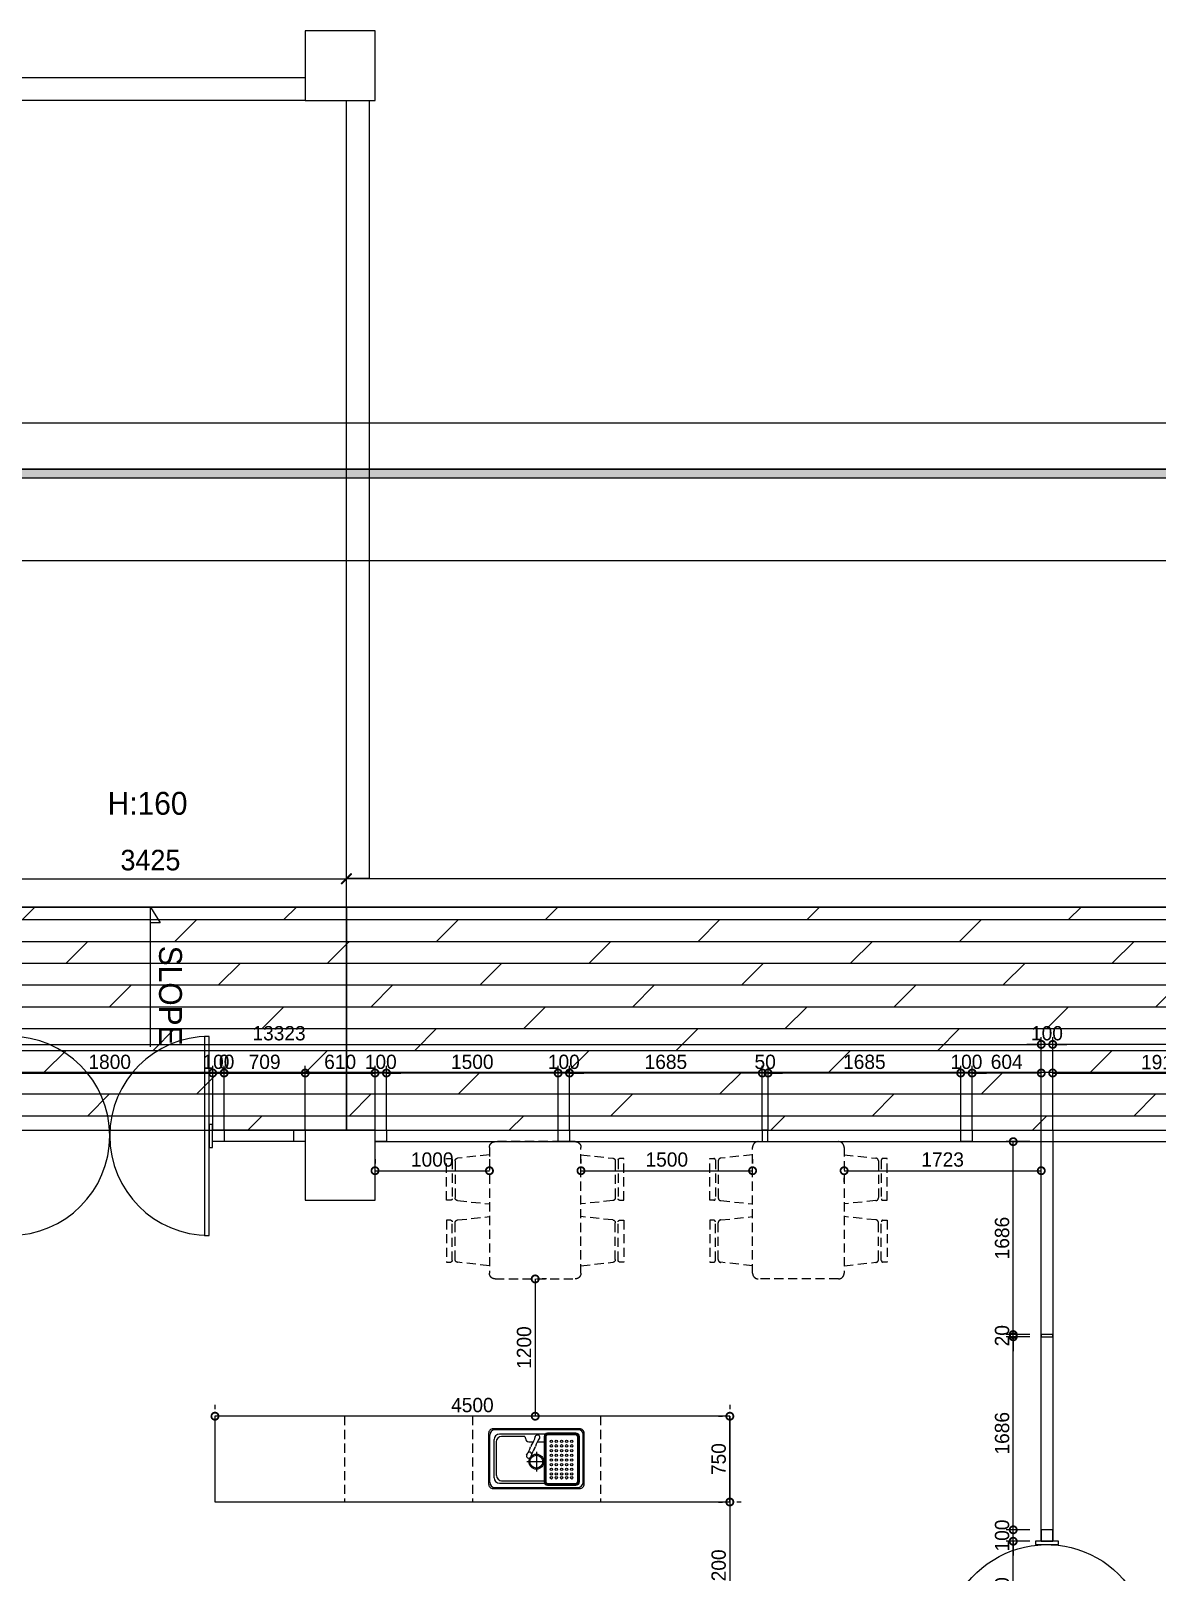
# Model space of a CAD drawing. Header units: millimetres. Extents: x 208943 to 287447, y 51026 to 80481.
# Drawn here: x 221435 to 231279, y 65543 to 79016 of the extents above; entities that cross this region are included whole.
import ezdxf
from ezdxf.enums import TextEntityAlignment as Align

# ---------------------------------------------------------------- set-up
doc = ezdxf.new("R2010")
doc.units = ezdxf.units.MM
doc.header["$LTSCALE"] = 100
doc.header["$PDMODE"] = 3
doc.linetypes.add('DH-HID2', pattern=[1.2, 0.8, -0.4])
doc.layers.get('DEFPOINTS').update_dxf_attribs({"color": 248})
for name, color, linetype in [('0-ELC TEXT', 7, 'Continuous'), ('07-DIM WAL', 5, 'Continuous'), ('2CONTINUOUS', 2, 'Continuous'), ('C-WALL2', 3, 'Continuous'), ('C-WIN', 4, 'Continuous'), ('CO-DO-FR', 7, 'Continuous'), ('CO-DOOR', 8, 'Continuous'), ('CO-FURB-DN', 9, 'Continuous'), ('E-FUR(FIX)', 6, 'Continuous'), ('E-HAT', 251, 'Continuous'), ('F-SYM', 7, 'Continuous'), ('FORM(YOURNAME)-11', 1, 'Continuous'), ('FU-FURM', 251, 'DH-HID2')]:
    doc.layers.add(name, color=color, linetype=linetype)
doc.styles.add('HY울릉도L', font='Expo M.ttf')
doc.styles.add('YOURNAME', font='HY울릉도M.TTF')
doc.styles.add('코레일둥고', font='Korail_Round_Gothic_Medium.ttf')
doc.dimstyles.new('50', dxfattribs={"dimscale": 50, "dimtxt": 2.5, "dimasz": 2.5, "dimexe": 1.25, "dimexo": 2, "dimtad": 1, "dimdec": 0, "dimtxsty": 'HY울릉도L', "dimblk": 'DOTSMALL', "dimcen": 2.5, "dimclrd": 1, "dimclre": 1, "dimclrt": 7, "dimadec": 0, "dimazin": 0, "dimtfac": 1, "dimtdec": 0, "dimtix": 1, "dimtmove": 0, "dimatfit": 3, "dimldrblk": 'DOTSMALL', "dimfxl": 0, "dimarcsym": 0})
doc.dimstyles.new('YOURNAME-100', dxfattribs={"dimscale": 100, "dimtxt": 1.8, "dimasz": 0.9, "dimexe": 1, "dimexo": 3, "dimgap": 0.7, "dimtad": 1, "dimdec": 0, "dimzin": 0, "dimdsep": 46, "dimtxsty": 'YOURNAME', "dimblk": 'ARCHTICK', "dimcen": 0, "dimclrd": 1, "dimclre": 1, "dimclrt": 7, "dimadec": 0, "dimazin": 0, "dimtfac": 1, "dimtdec": 0, "dimtix": 1, "dimtmove": 2, "dimatfit": 3, "dimldrblk": 'ARCHTICK', "dimfxl": 0, "dimtolj": 1, "dimtzin": 0, "dimarcsym": 0})

# ---------------------------------------------------------------- blocks, each defined once
blk = doc.blocks.new('FORM-PLAN')
at = {"layer": 'FORM(YOURNAME)-11'}
h = blk.add_hatch(color=256, dxfattribs=at)
h.dxf.hatch_style = 1
h.paths.add_polyline_path([(-71444, 55115), (10556, 55115), (10556, 54915), (-71444, 54915)])
h.paths.add_polyline_path([(-71444, -2085), (10556, -2085), (10556, -2285), (-71444, -2285)])
at = {"layer": 'DEFPOINTS', "color": 158}
for points in [[(-71444, -2285), (10556, -2285), (10556, 55115), (-71444, 55115)], [(-69444, 53115), (-64, 53115), (-64, 1215), (-69444, 1215)]]:
    blk.add_lwpolyline(points, close=True, dxfattribs=at)
at = {"layer": 'FORM(YOURNAME)-11', "color": 250}
blk.add_lwpolyline([(-72444, -3285), (11556, -3285), (11556, 56115), (-72444, 56115)], close=True, dxfattribs=at)
at = {"layer": 'FORM(YOURNAME)-11'}
blk.add_lwpolyline([(-71444, 55115), (10556, 55115), (10556, 54915), (-71444, 54915)], close=True, dxfattribs=at)
at = {"layer": 'FORM(YOURNAME)-11', "color": 3, "style": 'YOURNAME'}
for tag, height, p in [('1', 450, (9905, 18188)), ('2', 450, (9905, 17544)), ('3', 450, (9905, 16257)), ('4', 450, (9905, 14326)), ('5', 515, (9905, 12009)), ('6', 515, (9905, 9757)), ('7', 515, (9905, 7504)), ('8', 515, (9905, 5252)), ('9', 515, (9905, 2999)), ('10', 515, (5655, 811)), ('11', 515, (9905, 747)), ('12', 515, (5655, -1441)), ('13', 515, (9905, -1441))]:
    blk.add_attdef(tag, text='', height=height, dxfattribs=at).set_placement(p, align=Align.MIDDLE_RIGHT)
blk = doc.blocks.new('*U348')
at = {"layer": 'F-SYM', "xscale": 0.4000000000000001, "yscale": 0.4000000000000001, "zscale": 0.4000000000000001}
blk.add_blockref('FORM-PLAN', (239995, 53140), dxfattribs=at)
blk = doc.blocks.new('wjscpvudaus')
blk.add_line((224193, 71356), (220768, 71356))
at = {"layer": '2CONTINUOUS'}
for p, q in [((223833, 78606), (217453, 78606)), ((223833, 78406), (217453, 78406)), ((224193, 71356), (224193, 71606)), ((224193, 71606), (240543, 71606)), ((224193, 71356), (240293, 71356))]:
    blk.add_line(p, q, dxfattribs=at)
for points in [[(223833, 79016), (223833, 78406), (224443, 78406), (224443, 79016)], [(223833, 69406), (223833, 68796), (224443, 68796), (224443, 69406)]]:
    blk.add_lwpolyline(points, close=True, dxfattribs=at)
at = {"layer": 'C-WIN'}
blk.add_lwpolyline([(224393, 78406), (224393, 71606), (224193, 71606), (224193, 78406)], close=True, dxfattribs=at)
blk = doc.blocks.new('D-014')
at = {"layer": 'CO-DO-FR'}
for points in [[(0, 200), (30, 200), (30, 0), (0, 0)], [(1800, 200), (1770, 200), (1770, 0), (1800, 0)]]:
    blk.add_lwpolyline(points, close=True, dxfattribs=at)
at = {"layer": 'CO-DOOR'}
for points in [[(30, -770), (30, 970), (70, 970), (70, -770)], [(1770, -770), (1770, 970), (1730, 970), (1730, -770)]]:
    blk.add_lwpolyline(points, close=True, dxfattribs=at)
for centre, start, end in [((30, 100), 270, 90), ((1770, 100), 90, 270)]:
    blk.add_arc(centre, 870, start, end, dxfattribs=at)
blk = doc.blocks.new('_DOTSMALL')
at = {"color": 0, "linetype": 'ByBlock', "const_width": 0.5}
blk.add_lwpolyline([(-0.0625, 0, 1), (0.0625, 0, 1)], format="xyb", close=True, dxfattribs=at)
blk = doc.blocks.new('*D21')
at = {"layer": '07-DIM WAL', "color": 1, "lineweight": -2}
for p, q in [((223044, 67006), (223044, 66969)), ((227544, 67006), (227544, 66969)), ((227544, 66906), (223044, 66906))]:
    blk.add_line(p, q, dxfattribs=at)
at = {"layer": 'DEFPOINTS', "color": 0}
for p in [(223044, 66906), (223044, 66906), (227544, 66906)]:
    blk.add_point(p, dxfattribs=at)
at = {"layer": '07-DIM WAL', "color": 1, "lineweight": -2, "xscale": 125, "yscale": 125, "zscale": 125, "rotation": 180}
blk.add_blockref('_DOTSMALL', (223044, 66906), dxfattribs=at)
at = {"layer": '07-DIM WAL', "color": 1, "lineweight": -2, "xscale": 125, "yscale": 125, "zscale": 125}
blk.add_blockref('_DOTSMALL', (227544, 66906), dxfattribs=at)
at = {"layer": '07-DIM WAL', "color": 7, "insert": (225294, 67003), "char_height": 125, "attachment_point": 5, "style": 'HY울릉도L'}
blk.add_mtext('4500', dxfattribs=at)
blk = doc.blocks.new('*D22')
at = {"layer": '07-DIM WAL', "color": 1, "lineweight": -2}
for p, q in [((227444, 66906), (227481, 66906)), ((227544, 66906), (227544, 66156)), ((227444, 66156), (227481, 66156))]:
    blk.add_line(p, q, dxfattribs=at)
at = {"layer": 'DEFPOINTS', "color": 0}
for p in [(227544, 66906), (227544, 66156), (227544, 66156)]:
    blk.add_point(p, dxfattribs=at)
at = {"layer": '07-DIM WAL', "color": 1, "lineweight": -2, "xscale": 125, "yscale": 125, "zscale": 125}
for p, rotation in [((227544, 66906), 90), ((227544, 66156), 270)]:
    blk.add_blockref('_DOTSMALL', p, dxfattribs=dict(at, rotation=rotation))
at = {"layer": '07-DIM WAL', "color": 7, "insert": (227447, 66531), "char_height": 125, "attachment_point": 5, "rotation": 90, "style": 'HY울릉도L'}
blk.add_mtext('750', dxfattribs=at)
blk = doc.blocks.new('*D196')
at = {"layer": '07-DIM WAL', "color": 1, "lineweight": -2}
for p, q in [((230166, 65813), (229959, 65813)), ((230021, 64813), (230021, 65813)), ((230166, 64813), (229959, 64813))]:
    blk.add_line(p, q, dxfattribs=at)
at = {"layer": 'DEFPOINTS', "color": 0}
for p in [(230021, 65813), (230266, 65813), (230266, 64813)]:
    blk.add_point(p, dxfattribs=at)
at = {"layer": '07-DIM WAL', "color": 1, "lineweight": -2, "xscale": 125, "yscale": 125, "zscale": 125}
for p, rotation in [((230021, 65813), 90), ((230021, 64813), 270)]:
    blk.add_blockref('_DOTSMALL', p, dxfattribs=dict(at, rotation=rotation))
at = {"layer": '07-DIM WAL', "color": 7, "insert": (229924, 65313), "char_height": 125, "attachment_point": 5, "rotation": 90, "style": 'HY울릉도L'}
blk.add_mtext('1000', dxfattribs=at)
blk = doc.blocks.new('*D197')
at = {"layer": '07-DIM WAL', "color": 1, "lineweight": -2}
for p, q in [((230021, 65913), (230021, 66038)), ((230166, 65913), (229959, 65913)), ((230021, 65813), (230021, 65913)), ((230166, 65813), (229959, 65813)), ((230021, 65813), (230021, 65688))]:
    blk.add_line(p, q, dxfattribs=at)
at = {"layer": 'DEFPOINTS', "color": 0}
for p in [(230021, 65913), (230266, 65913), (230266, 65813)]:
    blk.add_point(p, dxfattribs=at)
at = {"layer": '07-DIM WAL', "color": 1, "lineweight": -2, "xscale": 125, "yscale": 125, "zscale": 125}
for p, rotation in [((230021, 65913), 270), ((230021, 65813), 90)]:
    blk.add_blockref('_DOTSMALL', p, dxfattribs=dict(at, rotation=rotation))
at = {"layer": '07-DIM WAL', "color": 7, "insert": (229924, 65863), "char_height": 125, "attachment_point": 5, "rotation": 90, "style": 'HY울릉도L'}
blk.add_mtext('100', dxfattribs=at)
blk = doc.blocks.new('*D198')
at = {"layer": '07-DIM WAL', "color": 1, "lineweight": -2}
for p, q in [((230166, 67600), (229959, 67600)), ((230021, 65913), (230021, 67600)), ((230166, 65913), (229959, 65913))]:
    blk.add_line(p, q, dxfattribs=at)
at = {"layer": 'DEFPOINTS', "color": 0}
for p in [(230021, 67600), (230266, 67600), (230266, 65913)]:
    blk.add_point(p, dxfattribs=at)
at = {"layer": '07-DIM WAL', "color": 1, "lineweight": -2, "xscale": 125, "yscale": 125, "zscale": 125}
for p, rotation in [((230021, 67600), 90), ((230021, 65913), 270)]:
    blk.add_blockref('_DOTSMALL', p, dxfattribs=dict(at, rotation=rotation))
at = {"layer": '07-DIM WAL', "color": 7, "insert": (229924, 66757), "char_height": 125, "attachment_point": 5, "rotation": 90, "style": 'HY울릉도L'}
blk.add_mtext('1686', dxfattribs=at)
blk = doc.blocks.new('*D199')
at = {"layer": '07-DIM WAL', "color": 1, "lineweight": -2}
for p, q in [((230021, 67620), (230021, 67745)), ((230166, 67620), (229959, 67620)), ((230166, 67600), (229959, 67600)), ((230021, 67600), (230021, 67620)), ((230021, 67600), (230021, 67475))]:
    blk.add_line(p, q, dxfattribs=at)
at = {"layer": 'DEFPOINTS', "color": 0}
for p in [(230021, 67620), (230266, 67620), (230266, 67600)]:
    blk.add_point(p, dxfattribs=at)
at = {"layer": '07-DIM WAL', "color": 1, "lineweight": -2, "xscale": 125, "yscale": 125, "zscale": 125}
for p, rotation in [((230021, 67620), 270), ((230021, 67600), 90)]:
    blk.add_blockref('_DOTSMALL', p, dxfattribs=dict(at, rotation=rotation))
at = {"layer": '07-DIM WAL', "color": 7, "insert": (229924, 67610), "char_height": 125, "attachment_point": 5, "rotation": 90, "style": 'HY울릉도L'}
blk.add_mtext('20', dxfattribs=at)
blk = doc.blocks.new('*D200')
at = {"layer": '07-DIM WAL', "color": 1, "lineweight": -2}
for p, q in [((230166, 69306), (229959, 69306)), ((230021, 67620), (230021, 69306)), ((230166, 67620), (229959, 67620))]:
    blk.add_line(p, q, dxfattribs=at)
at = {"layer": 'DEFPOINTS', "color": 0}
for p in [(230021, 69306), (230266, 69306), (230266, 67620)]:
    blk.add_point(p, dxfattribs=at)
at = {"layer": '07-DIM WAL', "color": 1, "lineweight": -2, "xscale": 125, "yscale": 125, "zscale": 125}
for p, rotation in [((230021, 69306), 90), ((230021, 67620), 270)]:
    blk.add_blockref('_DOTSMALL', p, dxfattribs=dict(at, rotation=rotation))
at = {"layer": '07-DIM WAL', "color": 7, "insert": (229924, 68463), "char_height": 125, "attachment_point": 5, "rotation": 90, "style": 'HY울릉도L'}
blk.add_mtext('1686', dxfattribs=at)
blk = doc.blocks.new('*D211')
at = {"layer": '07-DIM WAL', "color": 1, "lineweight": -2}
for p, q in [((230366, 69406), (230366, 70219)), ((235243, 69406), (235243, 70219)), ((235243, 70156), (230366, 70156))]:
    blk.add_line(p, q, dxfattribs=at)
at = {"layer": 'DEFPOINTS', "color": 0}
for p in [(230366, 70156), (230366, 69306), (235243, 69306)]:
    blk.add_point(p, dxfattribs=at)
at = {"layer": '07-DIM WAL', "color": 1, "lineweight": -2, "xscale": 125, "yscale": 125, "zscale": 125, "rotation": 180}
blk.add_blockref('_DOTSMALL', (230366, 70156), dxfattribs=at)
at = {"layer": '07-DIM WAL', "color": 1, "lineweight": -2, "xscale": 125, "yscale": 125, "zscale": 125}
blk.add_blockref('_DOTSMALL', (235243, 70156), dxfattribs=at)
at = {"layer": '07-DIM WAL', "color": 7, "insert": (232804, 70253), "char_height": 125, "attachment_point": 5, "style": 'HY울릉도L'}
blk.add_mtext('4877', dxfattribs=at)
blk = doc.blocks.new('*D212')
at = {"layer": '07-DIM WAL', "color": 1, "lineweight": -2}
for p, q in [((230366, 69406), (230366, 69969)), ((232283, 69406), (232283, 69969)), ((230366, 69906), (232283, 69906))]:
    blk.add_line(p, q, dxfattribs=at)
at = {"layer": 'DEFPOINTS', "color": 0}
for p in [(232283, 69906), (230366, 69306), (232283, 69306)]:
    blk.add_point(p, dxfattribs=at)
at = {"layer": '07-DIM WAL', "color": 1, "lineweight": -2, "xscale": 125, "yscale": 125, "zscale": 125, "rotation": 180}
blk.add_blockref('_DOTSMALL', (230366, 69906), dxfattribs=at)
at = {"layer": '07-DIM WAL', "color": 1, "lineweight": -2, "xscale": 125, "yscale": 125, "zscale": 125}
blk.add_blockref('_DOTSMALL', (232283, 69906), dxfattribs=at)
at = {"layer": '07-DIM WAL', "color": 7, "insert": (231324, 70001), "char_height": 125, "attachment_point": 5, "style": 'HY울릉도L'}
blk.add_mtext('1917', dxfattribs=at)
blk = doc.blocks.new('*D273')
at = {"layer": '07-DIM WAL', "color": 1, "lineweight": -2}
for p, q in [((216943, 69406), (216943, 70219)), ((230266, 69406), (230266, 70219)), ((216943, 70156), (230266, 70156))]:
    blk.add_line(p, q, dxfattribs=at)
at = {"layer": 'DEFPOINTS', "color": 0}
for p in [(230266, 70156), (216943, 69306), (230266, 69306)]:
    blk.add_point(p, dxfattribs=at)
at = {"layer": '07-DIM WAL', "color": 1, "lineweight": -2, "xscale": 125, "yscale": 125, "zscale": 125, "rotation": 180}
blk.add_blockref('_DOTSMALL', (216943, 70156), dxfattribs=at)
at = {"layer": '07-DIM WAL', "color": 1, "lineweight": -2, "xscale": 125, "yscale": 125, "zscale": 125}
blk.add_blockref('_DOTSMALL', (230266, 70156), dxfattribs=at)
at = {"layer": '07-DIM WAL', "color": 7, "insert": (223604, 70253), "char_height": 125, "attachment_point": 5, "style": 'HY울릉도L'}
blk.add_mtext('13323', dxfattribs=at)
blk = doc.blocks.new('*D274')
at = {"layer": '07-DIM WAL', "color": 1, "lineweight": -2}
for p, q in [((230266, 69406), (230266, 70219)), ((230366, 69406), (230366, 70219)), ((230266, 70156), (230141, 70156)), ((230366, 70156), (230266, 70156)), ((230366, 70156), (230491, 70156))]:
    blk.add_line(p, q, dxfattribs=at)
at = {"layer": 'DEFPOINTS', "color": 0}
for p in [(230266, 70156), (230266, 69306), (230366, 69306)]:
    blk.add_point(p, dxfattribs=at)
at = {"layer": '07-DIM WAL', "color": 1, "lineweight": -2, "xscale": 125, "yscale": 125, "zscale": 125}
blk.add_blockref('_DOTSMALL', (230266, 70156), dxfattribs=at)
at = {"layer": '07-DIM WAL', "color": 1, "lineweight": -2, "xscale": 125, "yscale": 125, "zscale": 125, "rotation": 180}
blk.add_blockref('_DOTSMALL', (230366, 70156), dxfattribs=at)
at = {"layer": '07-DIM WAL', "color": 7, "insert": (230316, 70253), "char_height": 125, "attachment_point": 5, "style": 'HY울릉도L'}
blk.add_mtext('100', dxfattribs=at)
blk = doc.blocks.new('*D275')
at = {"layer": '07-DIM WAL', "color": 1, "lineweight": -2}
for p, q in [((229662, 69406), (229662, 69969)), ((230266, 69406), (230266, 69969)), ((230266, 69906), (229662, 69906))]:
    blk.add_line(p, q, dxfattribs=at)
at = {"layer": 'DEFPOINTS', "color": 0}
for p in [(229662, 69906), (229662, 69306), (230266, 69306)]:
    blk.add_point(p, dxfattribs=at)
at = {"layer": '07-DIM WAL', "color": 1, "lineweight": -2, "xscale": 125, "yscale": 125, "zscale": 125, "rotation": 180}
blk.add_blockref('_DOTSMALL', (229662, 69906), dxfattribs=at)
at = {"layer": '07-DIM WAL', "color": 1, "lineweight": -2, "xscale": 125, "yscale": 125, "zscale": 125}
blk.add_blockref('_DOTSMALL', (230266, 69906), dxfattribs=at)
at = {"layer": '07-DIM WAL', "color": 7, "insert": (229964, 70003), "char_height": 125, "attachment_point": 5, "style": 'HY울릉도L'}
blk.add_mtext('604', dxfattribs=at)
blk = doc.blocks.new('*D276')
at = {"layer": '07-DIM WAL', "color": 1, "lineweight": -2}
for p, q in [((229562, 69406), (229562, 69969)), ((229662, 69406), (229662, 69969)), ((229562, 69906), (229437, 69906)), ((229662, 69906), (229562, 69906)), ((229662, 69906), (229787, 69906))]:
    blk.add_line(p, q, dxfattribs=at)
at = {"layer": 'DEFPOINTS', "color": 0}
for p in [(229562, 69906), (229562, 69306), (229662, 69306)]:
    blk.add_point(p, dxfattribs=at)
at = {"layer": '07-DIM WAL', "color": 1, "lineweight": -2, "xscale": 125, "yscale": 125, "zscale": 125}
blk.add_blockref('_DOTSMALL', (229562, 69906), dxfattribs=at)
at = {"layer": '07-DIM WAL', "color": 1, "lineweight": -2, "xscale": 125, "yscale": 125, "zscale": 125, "rotation": 180}
blk.add_blockref('_DOTSMALL', (229662, 69906), dxfattribs=at)
at = {"layer": '07-DIM WAL', "color": 7, "insert": (229612, 70003), "char_height": 125, "attachment_point": 5, "style": 'HY울릉도L'}
blk.add_mtext('100', dxfattribs=at)
blk = doc.blocks.new('*D278')
at = {"layer": '07-DIM WAL', "color": 1, "lineweight": -2}
for p, q in [((226043, 69406), (226043, 69969)), ((226143, 69406), (226143, 69969)), ((226043, 69906), (225918, 69906)), ((226143, 69906), (226043, 69906)), ((226143, 69906), (226268, 69906))]:
    blk.add_line(p, q, dxfattribs=at)
at = {"layer": 'DEFPOINTS', "color": 0}
for p in [(226043, 69906), (226043, 69306), (226143, 69306)]:
    blk.add_point(p, dxfattribs=at)
at = {"layer": '07-DIM WAL', "color": 1, "lineweight": -2, "xscale": 125, "yscale": 125, "zscale": 125}
blk.add_blockref('_DOTSMALL', (226043, 69906), dxfattribs=at)
at = {"layer": '07-DIM WAL', "color": 1, "lineweight": -2, "xscale": 125, "yscale": 125, "zscale": 125, "rotation": 180}
blk.add_blockref('_DOTSMALL', (226143, 69906), dxfattribs=at)
at = {"layer": '07-DIM WAL', "color": 7, "insert": (226093, 70003), "char_height": 125, "attachment_point": 5, "style": 'HY울릉도L'}
blk.add_mtext('100', dxfattribs=at)
blk = doc.blocks.new('*D279')
at = {"layer": '07-DIM WAL', "color": 1, "lineweight": -2}
for p, q in [((224543, 69406), (224543, 69969)), ((226043, 69406), (226043, 69969)), ((226043, 69906), (224543, 69906))]:
    blk.add_line(p, q, dxfattribs=at)
at = {"layer": 'DEFPOINTS', "color": 0}
for p in [(224543, 69906), (224543, 69306), (226043, 69306)]:
    blk.add_point(p, dxfattribs=at)
at = {"layer": '07-DIM WAL', "color": 1, "lineweight": -2, "xscale": 125, "yscale": 125, "zscale": 125, "rotation": 180}
blk.add_blockref('_DOTSMALL', (224543, 69906), dxfattribs=at)
at = {"layer": '07-DIM WAL', "color": 1, "lineweight": -2, "xscale": 125, "yscale": 125, "zscale": 125}
blk.add_blockref('_DOTSMALL', (226043, 69906), dxfattribs=at)
at = {"layer": '07-DIM WAL', "color": 7, "insert": (225293, 70003), "char_height": 125, "attachment_point": 5, "style": 'HY울릉도L'}
blk.add_mtext('1500', dxfattribs=at)
blk = doc.blocks.new('*D280')
at = {"layer": '07-DIM WAL', "color": 1, "lineweight": -2}
for p, q in [((224443, 69406), (224443, 69969)), ((224543, 69406), (224543, 69969)), ((224443, 69906), (224318, 69906)), ((224543, 69906), (224443, 69906)), ((224543, 69906), (224668, 69906))]:
    blk.add_line(p, q, dxfattribs=at)
at = {"layer": 'DEFPOINTS', "color": 0}
for p in [(224443, 69906), (224443, 69306), (224543, 69306)]:
    blk.add_point(p, dxfattribs=at)
at = {"layer": '07-DIM WAL', "color": 1, "lineweight": -2, "xscale": 125, "yscale": 125, "zscale": 125}
blk.add_blockref('_DOTSMALL', (224443, 69906), dxfattribs=at)
at = {"layer": '07-DIM WAL', "color": 1, "lineweight": -2, "xscale": 125, "yscale": 125, "zscale": 125, "rotation": 180}
blk.add_blockref('_DOTSMALL', (224543, 69906), dxfattribs=at)
at = {"layer": '07-DIM WAL', "color": 7, "insert": (224493, 70003), "char_height": 125, "attachment_point": 5, "style": 'HY울릉도L'}
blk.add_mtext('100', dxfattribs=at)
blk = doc.blocks.new('*D282')
at = {"layer": '07-DIM WAL', "color": 1, "lineweight": -2}
for p, q in [((227878, 69406), (227878, 69969)), ((229562, 69406), (229562, 69969)), ((229562, 69906), (227878, 69906))]:
    blk.add_line(p, q, dxfattribs=at)
at = {"layer": 'DEFPOINTS', "color": 0}
for p in [(227878, 69906), (227878, 69306), (229562, 69306)]:
    blk.add_point(p, dxfattribs=at)
at = {"layer": '07-DIM WAL', "color": 1, "lineweight": -2, "xscale": 125, "yscale": 125, "zscale": 125, "rotation": 180}
blk.add_blockref('_DOTSMALL', (227878, 69906), dxfattribs=at)
at = {"layer": '07-DIM WAL', "color": 1, "lineweight": -2, "xscale": 125, "yscale": 125, "zscale": 125}
blk.add_blockref('_DOTSMALL', (229562, 69906), dxfattribs=at)
at = {"layer": '07-DIM WAL', "color": 7, "insert": (228720, 70003), "char_height": 125, "attachment_point": 5, "style": 'HY울릉도L'}
blk.add_mtext('1685', dxfattribs=at)
blk = doc.blocks.new('*D283')
at = {"layer": '07-DIM WAL', "color": 1, "lineweight": -2}
for p, q in [((227828, 69406), (227828, 69969)), ((227878, 69406), (227878, 69969)), ((227828, 69906), (227703, 69906)), ((227878, 69906), (227828, 69906)), ((227878, 69906), (228003, 69906))]:
    blk.add_line(p, q, dxfattribs=at)
at = {"layer": 'DEFPOINTS', "color": 0}
for p in [(227828, 69906), (227828, 69306), (227878, 69306)]:
    blk.add_point(p, dxfattribs=at)
at = {"layer": '07-DIM WAL', "color": 1, "lineweight": -2, "xscale": 125, "yscale": 125, "zscale": 125}
blk.add_blockref('_DOTSMALL', (227828, 69906), dxfattribs=at)
at = {"layer": '07-DIM WAL', "color": 1, "lineweight": -2, "xscale": 125, "yscale": 125, "zscale": 125, "rotation": 180}
blk.add_blockref('_DOTSMALL', (227878, 69906), dxfattribs=at)
at = {"layer": '07-DIM WAL', "color": 7, "insert": (227853, 70003), "char_height": 125, "attachment_point": 5, "style": 'HY울릉도L'}
blk.add_mtext('50', dxfattribs=at)
blk = doc.blocks.new('*D284')
at = {"layer": '07-DIM WAL', "color": 1, "lineweight": -2}
for p, q in [((226143, 69406), (226143, 69969)), ((227828, 69406), (227828, 69969)), ((227828, 69906), (226143, 69906))]:
    blk.add_line(p, q, dxfattribs=at)
at = {"layer": 'DEFPOINTS', "color": 0}
for p in [(226143, 69906), (226143, 69306), (227828, 69306)]:
    blk.add_point(p, dxfattribs=at)
at = {"layer": '07-DIM WAL', "color": 1, "lineweight": -2, "xscale": 125, "yscale": 125, "zscale": 125, "rotation": 180}
blk.add_blockref('_DOTSMALL', (226143, 69906), dxfattribs=at)
at = {"layer": '07-DIM WAL', "color": 1, "lineweight": -2, "xscale": 125, "yscale": 125, "zscale": 125}
blk.add_blockref('_DOTSMALL', (227828, 69906), dxfattribs=at)
at = {"layer": '07-DIM WAL', "color": 7, "insert": (226985, 70003), "char_height": 125, "attachment_point": 5, "style": 'HY울릉도L'}
blk.add_mtext('1685', dxfattribs=at)
blk = doc.blocks.new('*D301')
at = {"layer": '07-DIM WAL', "color": 1, "lineweight": -2}
for p, q in [((221224, 69406), (221224, 69969)), ((223024, 69406), (223024, 69969)), ((221224, 69906), (223024, 69906))]:
    blk.add_line(p, q, dxfattribs=at)
at = {"layer": 'DEFPOINTS', "color": 0}
for p in [(223024, 69906), (221224, 69306), (223024, 69306)]:
    blk.add_point(p, dxfattribs=at)
at = {"layer": '07-DIM WAL', "color": 1, "lineweight": -2, "xscale": 125, "yscale": 125, "zscale": 125, "rotation": 180}
blk.add_blockref('_DOTSMALL', (221224, 69906), dxfattribs=at)
at = {"layer": '07-DIM WAL', "color": 1, "lineweight": -2, "xscale": 125, "yscale": 125, "zscale": 125}
blk.add_blockref('_DOTSMALL', (223024, 69906), dxfattribs=at)
at = {"layer": '07-DIM WAL', "color": 7, "insert": (222124, 70003), "char_height": 125, "attachment_point": 5, "style": 'HY울릉도L'}
blk.add_mtext('1800', dxfattribs=at)
blk = doc.blocks.new('*D302')
at = {"layer": '07-DIM WAL', "color": 1, "lineweight": -2}
for p, q in [((223024, 69406), (223024, 69969)), ((223124, 69406), (223124, 69969)), ((223024, 69906), (222899, 69906)), ((223024, 69906), (223124, 69906)), ((223124, 69906), (223249, 69906))]:
    blk.add_line(p, q, dxfattribs=at)
at = {"layer": 'DEFPOINTS', "color": 0}
for p in [(223124, 69906), (223024, 69306), (223124, 69306)]:
    blk.add_point(p, dxfattribs=at)
at = {"layer": '07-DIM WAL', "color": 1, "lineweight": -2, "xscale": 125, "yscale": 125, "zscale": 125}
blk.add_blockref('_DOTSMALL', (223024, 69906), dxfattribs=at)
at = {"layer": '07-DIM WAL', "color": 1, "lineweight": -2, "xscale": 125, "yscale": 125, "zscale": 125, "rotation": 180}
blk.add_blockref('_DOTSMALL', (223124, 69906), dxfattribs=at)
at = {"layer": '07-DIM WAL', "color": 7, "insert": (223074, 70003), "char_height": 125, "attachment_point": 5, "style": 'HY울릉도L'}
blk.add_mtext('100', dxfattribs=at)
blk = doc.blocks.new('*D303')
at = {"layer": '07-DIM WAL', "color": 1, "lineweight": -2}
for p, q in [((223124, 69406), (223124, 69969)), ((223124, 69406), (223124, 69969)), ((223124, 69906), (222999, 69906)), ((223124, 69906), (223249, 69906))]:
    blk.add_line(p, q, dxfattribs=at)
at = {"layer": 'DEFPOINTS', "color": 0}
for p in [(223124, 69906), (223124, 69306), (223124, 69306)]:
    blk.add_point(p, dxfattribs=at)
at = {"layer": '07-DIM WAL', "color": 1, "lineweight": -2, "xscale": 125, "yscale": 125, "zscale": 125}
blk.add_blockref('_DOTSMALL', (223124, 69906), dxfattribs=at)
at = {"layer": '07-DIM WAL', "color": 1, "lineweight": -2, "xscale": 125, "yscale": 125, "zscale": 125, "rotation": 180}
blk.add_blockref('_DOTSMALL', (223124, 69906), dxfattribs=at)
at = {"layer": '07-DIM WAL', "color": 7, "insert": (223124, 70003), "char_height": 125, "attachment_point": 5, "style": 'HY울릉도L'}
blk.add_mtext('0', dxfattribs=at)
blk = doc.blocks.new('*D304')
at = {"layer": '07-DIM WAL', "color": 1, "lineweight": -2}
for p, q in [((223124, 69406), (223124, 69969)), ((223833, 69406), (223833, 69969)), ((223124, 69906), (223833, 69906))]:
    blk.add_line(p, q, dxfattribs=at)
at = {"layer": 'DEFPOINTS', "color": 0}
for p in [(223833, 69906), (223124, 69306), (223833, 69306)]:
    blk.add_point(p, dxfattribs=at)
at = {"layer": '07-DIM WAL', "color": 1, "lineweight": -2, "xscale": 125, "yscale": 125, "zscale": 125, "rotation": 180}
blk.add_blockref('_DOTSMALL', (223124, 69906), dxfattribs=at)
at = {"layer": '07-DIM WAL', "color": 1, "lineweight": -2, "xscale": 125, "yscale": 125, "zscale": 125}
blk.add_blockref('_DOTSMALL', (223833, 69906), dxfattribs=at)
at = {"layer": '07-DIM WAL', "color": 7, "insert": (223478, 70003), "char_height": 125, "attachment_point": 5, "style": 'HY울릉도L'}
blk.add_mtext('709', dxfattribs=at)
blk = doc.blocks.new('*D305')
at = {"layer": '07-DIM WAL', "color": 1, "lineweight": -2}
for p, q in [((223833, 69406), (223833, 69969)), ((224443, 69406), (224443, 69969)), ((223833, 69906), (224443, 69906))]:
    blk.add_line(p, q, dxfattribs=at)
at = {"layer": 'DEFPOINTS', "color": 0}
for p in [(224443, 69906), (223833, 69306), (224443, 69306)]:
    blk.add_point(p, dxfattribs=at)
at = {"layer": '07-DIM WAL', "color": 1, "lineweight": -2, "xscale": 125, "yscale": 125, "zscale": 125, "rotation": 180}
blk.add_blockref('_DOTSMALL', (223833, 69906), dxfattribs=at)
at = {"layer": '07-DIM WAL', "color": 1, "lineweight": -2, "xscale": 125, "yscale": 125, "zscale": 125}
blk.add_blockref('_DOTSMALL', (224443, 69906), dxfattribs=at)
at = {"layer": '07-DIM WAL', "color": 7, "insert": (224138, 70003), "char_height": 125, "attachment_point": 5, "style": 'HY울릉도L'}
blk.add_mtext('610', dxfattribs=at)
blk = doc.blocks.new('D-013')
at = {"layer": 'CO-DO-FR'}
for points in [[(0, 200), (30, 200), (30, 0), (0, 0)], [(1000, 200), (970, 200), (970, 0), (1000, 0)]]:
    blk.add_lwpolyline(points, close=True, dxfattribs=at)
at = {"layer": 'CO-DOOR'}
blk.add_lwpolyline([(930, 990), (930, -790), (970, -790), (970, 990)], close=True, dxfattribs=at)
blk.add_arc((920, 101), 890, 86.7961, 270.6278, dxfattribs=at)
blk = doc.blocks.new('FB-022')
at = {"layer": 'CO-FURB-DN', "color": 251}
for p, q in [((-409, 466), (-409, 57)), ((-371, 428), (-371, 95)), ((370, 513), (-361, 513)), ((-351, 409), (-351, 115)), ((76, 475), (-323, 475)), ((-100, 456), (-304, 456)), ((-100, 456), (-95, 437)), ((-67, 408), (-26, 408)), ((7, 408), (67, 408)), ((67, 454), (67, 60)), ((77, 454), (77, 60)), ((82, 454), (82, 60)), ((346, 484), (97, 484)), ((346, 474), (97, 474)), ((346, 469), (97, 469)), ((361, 60), (361, 454)), ((366, 60), (366, 454)), ((376, 60), (376, 454)), ((408, 57), (408, 475)), ((2, 321), (2, 148)), ((88, 234), (-84, 234)), ((-361, 10), (361, 10)), ((-323, 48), (70, 48)), ((-304, 66), (67, 66)), ((97, 45), (346, 45)), ((97, 40), (346, 40)), ((97, 30), (346, 30))]:
    blk.add_line(p, q, dxfattribs=at)
at = {"layer": 'CO-FURB-DN'}
blk.add_lwpolyline([(-378, 0), (378, 0, 0.414214), (418, 40), (418, 482, 0.414214), (378, 522), (-378, 522, 0.414214), (-418, 482), (-418, 40, 0.414214)], format="xyb", close=True, dxfattribs=at)
at = {"layer": 'CO-FURB-DN', "color": 251}
for centre, radius in [((131, 413), 10.7), ((174, 413), 10.7), ((220, 413), 10.7), ((264, 413), 10.7), ((309, 413), 10.7), ((0, 235), 65.6), ((0, 235), 56.1), ((131, 373), 10.7), ((131, 331), 10.7), ((131, 291), 10.7), ((174, 373), 10.7), ((174, 331), 10.7), ((174, 291), 10.7), ((220, 373), 10.7), ((220, 331), 10.7), ((220, 291), 10.7), ((264, 373), 10.7), ((264, 331), 10.7), ((264, 291), 10.7), ((309, 373), 10.7), ((309, 331), 10.7), ((309, 291), 10.7), ((131, 249), 10.7), ((131, 209), 10.7), ((131, 167), 10.7), ((131, 128), 10.7), ((174, 249), 10.7), ((174, 209), 10.7), ((174, 167), 10.7), ((174, 128), 10.7), ((220, 249), 10.7), ((220, 209), 10.7), ((220, 167), 10.7), ((220, 128), 10.7), ((264, 249), 10.7), ((264, 209), 10.7), ((264, 167), 10.7), ((264, 128), 10.7), ((309, 249), 10.7), ((309, 209), 10.7), ((309, 167), 10.7), ((309, 128), 10.7), ((131, 94), 10.7), ((174, 94), 10.7), ((220, 94), 10.7), ((264, 94), 10.7), ((309, 94), 10.7)]:
    blk.add_circle(centre, radius, dxfattribs=at)
for centre, radius, start, end in [((-361, 466), 47.5, 90, 180), ((-323, 428), 47.5, 90, 180), ((-304, 408), 47.5, 90, 180), ((-67, 437), 28.5, 180, 270), ((-192, 490), 185, 323.5863, 349.4447), ((9, 448), 20, 310.6945, 180.7549), ((172, 325), 185, 141.4118, 166.8606), ((66, 437), 28.5, 270, 271.7483), ((97, 454), 30, 90, 180), ((97, 454), 20, 90, 180), ((97, 454), 15, 90, 180), ((346, 454), 30, 0, 90), ((346, 454), 20, 0, 90), ((346, 454), 15, 0, 90), ((370, 475), 38, 0, 90), ((-66, 285), 20, 161.8768, 5.5388), ((-309, 442), 270, 325.9944, 343.4491), ((-60, 299), 20, 16.6147, 121.8543), ((-2, 351), 50, 143.5863, 163.4491), ((133, 239), 185, 143.6787, 165.202), ((-57, 379), 50, 323.6787, 346.8606), ((-361, 57), 47.5, 180, 270), ((-323, 95), 47.5, 180, 270), ((-301, 115), 47.5, 180, 270), ((97, 60), 30, 180, 270), ((97, 60), 20, 180, 270), ((97, 60), 15, 180, 270), ((346, 60), 30, 270, 0), ((346, 60), 20, 270, 0), ((346, 60), 15, 270, 0), ((361, 57), 47.5, 270, 0)]:
    blk.add_arc(centre, radius, start, end, dxfattribs=at)
blk = doc.blocks.new('F-507')
at = {"layer": 'FU-FURM'}
for p, q in [((115, 400), (145, 678)), ((512, 775), (147, 775)), ((147, 775), (147, 738)), ((160, 725), (500, 725)), ((169, 700), (500, 700)), ((512, 738), (512, 775)), ((515, 678), (545, 400)), ((685, 678), (655, 400)), ((688, 775), (1053, 775)), ((688, 738), (688, 775)), ((1040, 725), (700, 725)), ((1031, 700), (700, 700)), ((1053, 775), (1053, 738)), ((1085, 400), (1055, 678)), ((0, -350), (0, 350)), ((50, 400), (1150, 400)), ((1200, 350), (1200, -350)), ((1150, -400), (50, -400)), ((115, -400), (145, -678)), ((515, -678), (545, -400)), ((685, -678), (655, -400)), ((1085, -400), (1055, -678)), ((147, -775), (147, -738)), ((512, -775), (147, -775)), ((160, -725), (500, -725)), ((169, -700), (500, -700)), ((512, -738), (512, -775)), ((688, -738), (688, -775)), ((688, -775), (1053, -775)), ((1031, -700), (700, -700)), ((1040, -725), (700, -725)), ((1053, -775), (1053, -738))]:
    blk.add_line(p, q, dxfattribs=at)
for centre, radius, start, end in [((169, 675), 25, 90, 172.4054), ((160, 738), 12.5, 180, 270), ((491, 675), 25, 7.5946, 90), ((500, 738), 12.5, 270, 0), ((709, 675), 25, 90, 172.4054), ((700, 738), 12.5, 180, 270), ((1031, 675), 25, 7.5946, 90), ((1040, 738), 12.5, 270, 0), ((50, 350), 50, 90, 180), ((1150, 350), 50, 0, 90), ((50, -350), 50, 180, 270), ((1150, -350), 50, 270, 0), ((169, -675), 25, 187.5946, 270), ((160, -738), 12.5, 90, 180), ((491, -675), 25, 270, 352.4054), ((500, -738), 12.5, 0, 90), ((709, -675), 25, 187.5946, 270), ((700, -738), 12.5, 90, 180), ((1031, -675), 25, 270, 352.4054), ((1040, -738), 12.5, 0, 90)]:
    blk.add_arc(centre, radius, start, end, dxfattribs=at)
blk = doc.blocks.new('*D309')
at = {"color": 1, "lineweight": -2}
for p, q in [((224443, 69152), (224443, 69115)), ((225443, 69152), (225443, 69115)), ((224443, 69052), (225443, 69052))]:
    blk.add_line(p, q, dxfattribs=at)
at = {"layer": 'DEFPOINTS', "color": 0}
for p in [(224443, 69052), (225443, 69052), (225443, 69052)]:
    blk.add_point(p, dxfattribs=at)
at = {"color": 1, "lineweight": -2, "xscale": 125, "yscale": 125, "zscale": 125, "rotation": 180}
blk.add_blockref('_DOTSMALL', (224443, 69052), dxfattribs=at)
at = {"color": 1, "lineweight": -2, "xscale": 125, "yscale": 125, "zscale": 125}
blk.add_blockref('_DOTSMALL', (225443, 69052), dxfattribs=at)
at = {"color": 7, "insert": (224943, 69149), "char_height": 125, "attachment_point": 5, "style": 'HY울릉도L'}
blk.add_mtext('1000', dxfattribs=at)
blk = doc.blocks.new('*D310')
at = {"color": 1, "lineweight": -2}
for p, q in [((226243, 69152), (226243, 69115)), ((227743, 69152), (227743, 69115)), ((226243, 69052), (227743, 69052))]:
    blk.add_line(p, q, dxfattribs=at)
at = {"layer": 'DEFPOINTS', "color": 0}
for p in [(226243, 69052), (227743, 69052), (227743, 69052)]:
    blk.add_point(p, dxfattribs=at)
at = {"color": 1, "lineweight": -2, "xscale": 125, "yscale": 125, "zscale": 125, "rotation": 180}
blk.add_blockref('_DOTSMALL', (226243, 69052), dxfattribs=at)
at = {"color": 1, "lineweight": -2, "xscale": 125, "yscale": 125, "zscale": 125}
blk.add_blockref('_DOTSMALL', (227743, 69052), dxfattribs=at)
at = {"color": 7, "insert": (226993, 69149), "char_height": 125, "attachment_point": 5, "style": 'HY울릉도L'}
blk.add_mtext('1500', dxfattribs=at)
blk = doc.blocks.new('*D311')
at = {"color": 1, "lineweight": -2}
for p, q in [((228543, 69052), (230266, 69052)), ((228543, 68952), (228543, 68990)), ((230266, 68952), (230266, 68990))]:
    blk.add_line(p, q, dxfattribs=at)
at = {"layer": 'DEFPOINTS', "color": 0}
for p in [(228543, 69052), (230266, 69052), (230266, 69052)]:
    blk.add_point(p, dxfattribs=at)
at = {"color": 1, "lineweight": -2, "xscale": 125, "yscale": 125, "zscale": 125, "rotation": 180}
blk.add_blockref('_DOTSMALL', (228543, 69052), dxfattribs=at)
at = {"color": 1, "lineweight": -2, "xscale": 125, "yscale": 125, "zscale": 125}
blk.add_blockref('_DOTSMALL', (230266, 69052), dxfattribs=at)
at = {"color": 7, "insert": (229404, 69149), "char_height": 125, "attachment_point": 5, "style": 'HY울릉도L'}
blk.add_mtext('1723', dxfattribs=at)
blk = doc.blocks.new('*D312')
at = {"color": 1, "lineweight": -2}
for p, q in [((225843, 68106), (225843, 66906)), ((225943, 68106), (225905, 68106)), ((225943, 66906), (225905, 66906))]:
    blk.add_line(p, q, dxfattribs=at)
at = {"layer": 'DEFPOINTS', "color": 0}
for p in [(225843, 68106), (225843, 66906), (225843, 66906)]:
    blk.add_point(p, dxfattribs=at)
at = {"color": 1, "lineweight": -2, "xscale": 125, "yscale": 125, "zscale": 125}
for p, rotation in [((225843, 68106), 90), ((225843, 66906), 270)]:
    blk.add_blockref('_DOTSMALL', p, dxfattribs=dict(at, rotation=rotation))
at = {"color": 7, "insert": (225746, 67506), "char_height": 125, "attachment_point": 5, "rotation": 90, "style": 'HY울릉도L'}
blk.add_mtext('1200', dxfattribs=at)
blk = doc.blocks.new('*D313')
at = {"color": 1, "lineweight": -2}
for p, q in [((227544, 66156), (227544, 64956)), ((227644, 66156), (227606, 66156)), ((227644, 64956), (227606, 64956))]:
    blk.add_line(p, q, dxfattribs=at)
at = {"layer": 'DEFPOINTS', "color": 0}
for p in [(227544, 66156), (227544, 64956), (227544, 64956)]:
    blk.add_point(p, dxfattribs=at)
at = {"color": 1, "lineweight": -2, "xscale": 125, "yscale": 125, "zscale": 125}
for p, rotation in [((227544, 66156), 90), ((227544, 64956), 270)]:
    blk.add_blockref('_DOTSMALL', p, dxfattribs=dict(at, rotation=rotation))
at = {"color": 7, "insert": (227447, 65556), "char_height": 125, "attachment_point": 5, "rotation": 90, "style": 'HY울릉도L'}
blk.add_mtext('1200', dxfattribs=at)
blk = doc.blocks.new('_ArchTick')
at = {"color": 0, "linetype": 'ByBlock', "const_width": 0.15}
blk.add_lwpolyline([(-0.5, -0.5), (0.5, 0.5)], dxfattribs=at)
blk = doc.blocks.new('*D336')
at = {"layer": '07-DIM WAL', "color": 1, "lineweight": -2}
for p, q in [((220768, 71656), (220768, 71703)), ((224193, 71656), (224193, 71703)), ((220768, 71603), (224193, 71603))]:
    blk.add_line(p, q, dxfattribs=at)
at = {"layer": 'DEFPOINTS', "color": 0}
for p in [(224193, 71603), (220768, 71356), (224193, 71356)]:
    blk.add_point(p, dxfattribs=at)
at = {"layer": '07-DIM WAL', "color": 1, "lineweight": -2, "xscale": 90, "yscale": 90, "zscale": 90, "rotation": 180}
blk.add_blockref('_ArchTick', (220768, 71603), dxfattribs=at)
at = {"layer": '07-DIM WAL', "color": 1, "lineweight": -2, "xscale": 90, "yscale": 90, "zscale": 90}
blk.add_blockref('_ArchTick', (224193, 71603), dxfattribs=at)
at = {"layer": '07-DIM WAL', "color": 7, "insert": (222480, 71766), "char_height": 180, "attachment_point": 5, "style": 'YOURNAME'}
blk.add_mtext('\\A1;3425', dxfattribs=at)
blk = doc.blocks.new('*D338')
at = {"layer": '07-DIM WAL', "color": 1, "lineweight": -2}
for p, q in [((224193, 71656), (224193, 71706)), ((240293, 71656), (240293, 71706)), ((224193, 71606), (240293, 71606))]:
    blk.add_line(p, q, dxfattribs=at)
at = {"layer": 'DEFPOINTS', "color": 0}
for p in [(240293, 71606), (224193, 71356), (240293, 71356)]:
    blk.add_point(p, dxfattribs=at)
at = {"layer": '07-DIM WAL', "color": 1, "lineweight": -2, "xscale": 90, "yscale": 90, "zscale": 90, "rotation": 180}
blk.add_blockref('_ArchTick', (224193, 71606), dxfattribs=at)
at = {"layer": '07-DIM WAL', "color": 1, "lineweight": -2, "xscale": 90, "yscale": 90, "zscale": 90}
blk.add_blockref('_ArchTick', (240293, 71606), dxfattribs=at)
at = {"layer": '07-DIM WAL', "color": 7, "insert": (232243, 71770), "char_height": 180, "attachment_point": 5, "style": 'YOURNAME'}
blk.add_mtext('\\A1;16100', dxfattribs=at)

msp = doc.modelspace()

# ---------------------------------------------------------------- hatches: boundary and pattern name
at = {"layer": 'E-HAT'}
h = msp.add_hatch(dxfattribs=at)
h.set_pattern_fill('DOLMIT', color=256, scale=30)
h.paths.add_polyline_path([(216842.9, 58606.3), (216842.9, 57696.3), (217452.9, 57696.3), (217452.9, 56806.3), (237942.9, 56806.3), (237942.9, 69406.3), (240292.9, 69406.3), (240292.9, 71356.3), (224192.9, 71356.3), (224192.9, 69406.3), (235342.9, 69406.3), (235342.9, 58606.3)])
h.paths.add_polyline_path([(232992.9, 57696.3), (232382.9, 57696.3), (232382.9, 57086.3), (232992.9, 57086.3)], flags=16)
h.paths.add_polyline_path([(223832.9, 57696.3), (224442.9, 57696.3), (224442.9, 57086.3), (223832.9, 57086.3)], flags=16)
h = msp.add_hatch(dxfattribs=at)
h.set_pattern_fill('DOLMIT', color=256, scale=30)
h.paths.add_polyline_path([(220767.9, 69406.3), (224192.9, 69406.3), (224192.9, 71356.3), (220767.9, 71356.3)])

# ---------------------------------------------------------------- linework, layer by layer
msp.add_lwpolyline([(216842.9, 58606.3), (216842.9, 57696.3), (217452.9, 57696.3), (217452.9, 56806.3), (237942.9, 56806.3), (237942.9, 69406.3), (240292.9, 69406.3), (240292.9, 71356.3), (224192.9, 71356.3), (224192.9, 69406.3), (235342.9, 69406.3), (235342.9, 58606.3), (216842.9, 58606.3)])
msp.add_lwpolyline([(220767.9, 69406.3), (224192.9, 69406.3), (224192.9, 71356.3), (220767.9, 71356.3)], close=True)
at = {"layer": '0-ELC TEXT'}
msp.add_lwpolyline([(222480.4, 70135.3), (222480.4, 71356.3), (222566, 71217.4), (222480.4, 71217.4)], dxfattribs=at)
at = {"layer": 'C-WALL2'}
msp.add_lwpolyline([(221223.9, 69406.3), (220767.9, 69406.3), (220767.9, 71356.3), (224192.9, 71356.3), (224192.9, 69406.3), (223023.9, 69406.3)], dxfattribs=at)
at = {"layer": 'C-WIN'}
for p, q in [((223832.9, 69406.3), (223123.9, 69406.3)), ((224442.9, 69406.3), (232382.9, 69406.3)), ((223832.9, 69306.3), (223123.9, 69306.3)), ((224442.9, 69306.3), (232382.9, 69306.3))]:
    msp.add_line(p, q, dxfattribs=at)
for points in [[(223023.9, 69406.3), (223123.9, 69406.3), (223123.9, 69306.3), (223023.9, 69306.3)], [(223732.9, 69406.3), (223832.9, 69406.3), (223832.9, 69306.3), (223732.9, 69306.3)], [(224442.9, 69406.3), (224542.9, 69406.3), (224542.9, 69306.3), (224442.9, 69306.3)], [(226042.9, 69406.3), (226142.9, 69406.3), (226142.9, 69306.3), (226042.9, 69306.3)], [(227827.5, 69406.3), (227827.5, 69306.3), (227877.5, 69306.3), (227877.5, 69406.3)], [(229562.1, 69406.3), (229662.1, 69406.3), (229662.1, 69306.3), (229562.1, 69306.3)], [(230266, 69406.3), (230366, 69406.3), (230366, 65813.4), (230266, 65813.4)], [(230266, 67599.8), (230366, 67599.8), (230366, 67619.8), (230266, 67619.8)], [(230366, 65913.4), (230266, 65913.4), (230266, 65813.4), (230366, 65813.4)]]:
    msp.add_lwpolyline(points, close=True, dxfattribs=at)
at = {"layer": 'E-FUR(FIX)'}
msp.add_lwpolyline([(227543.9, 66156.3), (227543.9, 66906.3), (223043.9, 66906.3), (223043.9, 66156.3)], close=True, dxfattribs=at)
at = {"layer": 'FU-FURM'}
for p, q in [((224174.9, 66906.3), (224174.9, 66156.3)), ((225293.9, 66906.3), (225293.9, 66156.3)), ((226412.9, 66906.3), (226412.9, 66156.3))]:
    msp.add_line(p, q, dxfattribs=at)

# ---------------------------------------------------------------- block references
msp.add_blockref('*U348', (0, 0))
at = {"layer": '2CONTINUOUS'}
msp.add_blockref('wjscpvudaus', (0, 0), dxfattribs=at)
at = {"layer": 'CO-DOOR'}
msp.add_blockref('D-014', (221223.9, 69256.3), dxfattribs=at)
at = {"layer": 'CO-DOOR', "xscale": -1, "rotation": 90}
msp.add_blockref('D-013', (230416, 65813.4), dxfattribs=at)
at = {"layer": 'CO-FURB-DN'}
msp.add_blockref('FB-022', (225853.5, 66273.8), dxfattribs=at)
at = {"layer": 'FU-FURM', "xscale": -1, "rotation": 90}
msp.add_blockref('F-507', (225842.9, 69306.3), dxfattribs=at)
at = {"layer": 'FU-FURM', "rotation": 270}
msp.add_blockref('F-507', (228142.9, 69306.3), dxfattribs=at)

# ---------------------------------------------------------------- texts
at = {"layer": '0-ELC TEXT', "style": '코레일둥고'}
msp.add_text('H:160', height=200, dxfattribs=at).set_placement((222106, 72163.6))
msp.add_text('SLOPE', height=200, rotation=270, dxfattribs=at).set_placement((222555.5, 71018.7))

# ---------------------------------------------------------------- dimensions: what is measured, and where the dimension line sits
for base, p1, p2, picture, middle in [((225442.9, 69052.2), (224442.9, 69052.2), (225442.9, 69052.2), '*D309', (224942.9, 69149.1)), ((227742.9, 69052.2), (226242.9, 69052.2), (227742.9, 69052.2), '*D310', (226992.9, 69149.1)), ((230266, 69052.2), (228542.9, 69052.2), (230266, 69052.2), '*D311', (229404.5, 69149.3))]:
    dim = msp.add_linear_dim(base=base, p1=p1, p2=p2, dimstyle='50')
    dim.commit()
    dim.dimension.update_dxf_attribs({"geometry": picture, "text_midpoint": middle})
for base, p1, p2, picture, middle in [((225842.9, 66906.3), (225842.9, 68106.3), (225842.9, 66906.3), '*D312', (225745.9, 67506.3)), ((227543.9, 64956.3), (227543.9, 66156.3), (227543.9, 64956.3), '*D313', (227446.9, 65556.3))]:
    dim = msp.add_linear_dim(base=base, p1=p1, p2=p2, angle=90, dimstyle='50')
    dim.commit()
    dim.dimension.update_dxf_attribs({"geometry": picture, "text_midpoint": middle})
at = {"layer": '07-DIM WAL'}
for base, p1, p2, dimstyle, picture, middle in [((224192.9, 71602.9), (220767.9, 71356.3), (224192.9, 71356.3), 'YOURNAME-100', '*D336', (222480.4, 71766.5)), ((240292.9, 71606.3), (224192.9, 71356.3), (240292.9, 71356.3), 'YOURNAME-100', '*D338', (232242.9, 71770)), ((230266, 70156.3), (216942.9, 69306.3), (230266, 69306.3), '50', '*D273', (223604.5, 70253.3)), ((230266, 70156.3), (230366, 69306.3), (230266, 69306.3), '50', '*D274', (230316, 70253.1)), ((230366, 70156.3), (235242.9, 69306.3), (230366, 69306.3), '50', '*D211', (232804.5, 70253.1)), ((227877.5, 69906.3), (229562.1, 69306.3), (227877.5, 69306.3), '50', '*D282', (228719.8, 70003.1)), ((229662.1, 69906.3), (230266, 69306.3), (229662.1, 69306.3), '50', '*D275', (229964.1, 70003.1)), ((232282.9, 69906.3), (230366, 69306.3), (232282.9, 69306.3), '50', '*D212', (231324.5, 70001.4)), ((223043.9, 66906.3), (227543.9, 66906.3), (223043.9, 66906.3), '50', '*D21', (225293.9, 67003.1))]:
    dim = msp.add_linear_dim(base=base, p1=p1, p2=p2, dimstyle=dimstyle, dxfattribs=at)
    dim.commit()
    dim.dimension.update_dxf_attribs({"geometry": picture, "text_midpoint": middle})
for base, p1, p2, picture, middle in [((223023.9, 69906.3), (221223.9, 69306.3), (223023.9, 69306.3), '*D301', (222123.9, 70003.3)), ((223123.9, 69906.3), (223023.9, 69306.3), (223123.9, 69306.3), '*D302', (223073.9, 70003.1)), ((223123.9155982, 69906.2526094), (223123.9155982, 69306.2526094), (223123.9155982, 69306.2526094), '*D303', (223123.9155982, 70003.1276094)), ((223832.9, 69906.3), (223123.9, 69306.3), (223832.9, 69306.3), '*D304', (223478.4, 70003.1)), ((224442.9, 69906.3), (223832.9, 69306.3), (224442.9, 69306.3), '*D305', (224137.9, 70003.1)), ((224442.9, 69906.3), (224542.9, 69306.3), (224442.9, 69306.3), '*D280', (224492.9, 70003.1)), ((224542.9, 69906.3), (226042.9, 69306.3), (224542.9, 69306.3), '*D279', (225292.9, 70003.1)), ((226042.9, 69906.3), (226142.9, 69306.3), (226042.9, 69306.3), '*D278', (226092.9, 70003.1)), ((226142.9, 69906.3), (227827.5, 69306.3), (226142.9, 69306.3), '*D284', (226985.2, 70003.1)), ((227827.5, 69906.3), (227877.5, 69306.3), (227827.5, 69306.3), '*D283', (227852.5, 70003.1)), ((229562.1, 69906.3), (229662.1, 69306.3), (229562.1, 69306.3), '*D276', (229612.1, 70003.1))]:
    dim = msp.add_linear_dim(base=base, p1=p1, p2=p2, dimstyle='50', override={"dimtmove": 1}, dxfattribs=at)
    dim.commit()
    dim.dimension.update_dxf_attribs({"geometry": picture, "text_midpoint": middle})
for base, p1, p2, picture, middle in [((230021.0597, 69306.2526), (230265.9925, 67619.824), (230265.9925, 69306.2526), '*D200', (229924.1847, 68463.0383)), ((230021.1, 67619.8), (230266, 67599.8), (230266, 67619.8), '*D199', (229924, 67609.8)), ((230021.1, 67599.8), (230266, 65913.4), (230266, 67599.8), '*D198', (229924.2, 66756.6)), ((230021.1, 65913.4), (230266, 65813.4), (230266, 65913.4), '*D197', (229924.2, 65863.4)), ((230021.1, 65813.4), (230266, 64813.4), (230266, 65813.4), '*D196', (229924.2, 65313.4))]:
    dim = msp.add_linear_dim(base=base, p1=p1, p2=p2, angle=90, dimstyle='50', override={"dimtmove": 1}, dxfattribs=at)
    dim.commit()
    dim.dimension.update_dxf_attribs({"geometry": picture, "text_midpoint": middle})
dim = msp.add_linear_dim(base=(227543.9, 66156.3), p1=(227543.9, 66906.3), p2=(227543.9, 66156.3), angle=90, dimstyle='50', dxfattribs=at)
dim.commit()
dim.dimension.update_dxf_attribs({"geometry": '*D22', "text_midpoint": (227447, 66531.3)})

doc.saveas('drawing.dxf')
